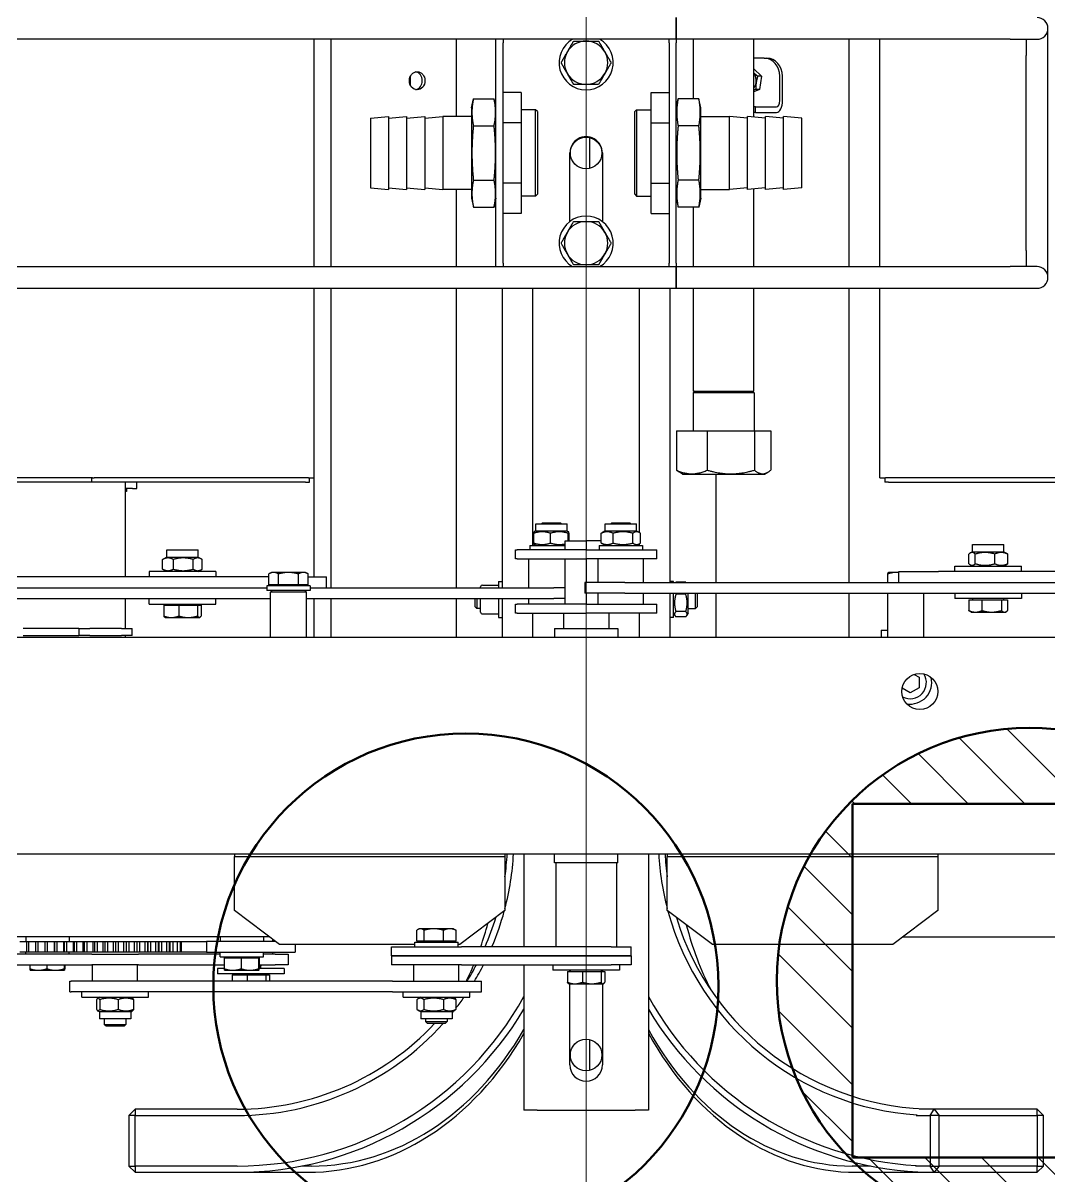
# Model space of a CAD drawing. Extents: x -3873 to 164127, y 7129 to 96529.
# Drawn here: x 54041 to 54610, y 46593 to 47232 of the extents above; entities that cross this region are included whole.
import ezdxf

# ---------------------------------------------------------------- set-up
doc = ezdxf.new("R2010")
doc.units = 0
doc.layers.add('CONSUMPTION', color=1, linetype='CONTINUOUS')
doc.layers.add('KROMEKA', color=1, linetype='CONTINUOUS')
for name, color, linetype, lineweight in [('Hatch (ISO)', 7, 'CONTINUOUS', 18), ('LAYOUT Kromeka', 1, 'CONTINUOUS', 5), ('Sketch Geometry (ISO)', 7, 'CONTINUOUS', 25)]:
    doc.layers.add(name, color=color, linetype=linetype, lineweight=lineweight)
doc.layers.get('CONSUMPTION').off()

# ---------------------------------------------------------------- blocks, each defined once
blk = doc.blocks.new('Sicak su')
at = {"layer": 'Hatch (ISO)', "lineweight": 35, "true_color": 0xff0000}
h = blk.add_hatch(dxfattribs=at)
h.set_pattern_fill('ANSI31', color=1, scale=2.54, style=0)
h.set_pattern_definition([(45, (0, 0), (-0.224506, 0.224506), [])])
h.paths.add_polyline_path([(1.4, 1.4), (1.4, -1.4), (-1.4, -1.4), (-1.4, 1.4)], flags=0)
edge = h.paths.add_edge_path()
edge.add_arc((0, 0), 2, 0, 360)
at = {"layer": 'Sketch Geometry (ISO)', "color": 1, "lineweight": 50, "true_color": 0xff0000}
for p, q in [((-1.4, 1.4), (1.4, 1.4)), ((-1.4, -1.4), (-1.4, 1.4)), ((1.4, 1.4), (1.4, -1.4)), ((1.4, -1.4), (-1.4, -1.4))]:
    blk.add_line(p, q, dxfattribs=at)
blk.add_circle((0, 0), 2, dxfattribs=at)
blk = doc.blocks.new('Soguk su')
at = {"layer": 'Sketch Geometry (ISO)', "color": 1, "lineweight": 50, "true_color": 0xff0000}
blk.add_circle((0, 0), 2, dxfattribs=at)
blk = doc.blocks.new('KD21-ara_yolma-64')
at = {"layer": 'KROMEKA', "color": 0}
for p, q in [((142, 1490), (142, -760)), ((262, -760), (262, 1490)), ((80.5, 539.89), (80.5, 285.42)), ((86.5, 285.42), (86.5, 539.89)), ((289.5, 535.8), (289.5, 177)), ((295.5, 175.97), (295.5, 535.8)), ((455.5, 535), (455.5, -50)), ((467.5, 535), (467.5, 50)), ((593.5, 50), (593.5, 535)), ((348, 274.13), (348, 467.84)), ((350.5, 273.64), (350.5, 463.84)), ((96, 310.65), (96, 328.78)), ((283.5, 332.24), (283.5, 175)), ((289.5, 332.24), (289.5, 177)), ((87.5, 310.27), (87.5, 313.99)), ((93.5, 313.99), (93.5, 310.27)), ((77.5, 308.15), (77.5, 308.16)), ((77.5, 308.15), (77.5, 303.62)), ((80.5, 308.29), (78.35, 308.29)), ((86.5, 310.65), (87.5, 310.65)), ((93.5, 310.27), (87.5, 310.27)), ((87.5, 309.02), (87.5, 310.27)), ((93.5, 309.02), (87.5, 309.02)), ((87.5, 305.21), (87.5, 309.02)), ((96, 310.65), (93.5, 310.65)), ((93.5, 310.27), (93.5, 309.02)), ((93.5, 309.02), (93.5, 305.21)), ((96, 302.5), (96, 310.65)), ((263, 312.13), (263, 281.13)), ((267, 281.13), (267, 312.13)), ((77.5, 303.62), (77.5, 294.12)), ((93.5, 305.21), (87.5, 305.21)), ((87.5, 303.93), (87.5, 305.21)), ((93.5, 303.93), (87.5, 303.93)), ((87.5, 300.03), (87.5, 303.93)), ((93.5, 305.21), (93.5, 303.93)), ((93.5, 303.93), (93.5, 300.03)), ((96, 202.91), (96, 302.5)), ((77.5, 294.12), (77.5, 289.16)), ((80.5, 298.94), (78.35, 298.94)), ((93.5, 300.03), (87.5, 300.03)), ((87.5, 300.03), (87.5, 300.03)), ((93.5, 300.03), (87.5, 300.03)), ((87.5, 298.72), (87.5, 300.03)), ((93.5, 298.72), (87.5, 298.72)), ((87.5, 294.92), (87.5, 298.72)), ((93.5, 294.92), (87.5, 294.92)), ((87.5, 294.74), (87.5, 294.92)), ((93.5, 294.74), (87.5, 294.74)), ((87.5, 293.4), (87.5, 294.74)), ((93.5, 300.03), (93.5, 300.03)), ((93.5, 300.03), (93.5, 298.72)), ((93.5, 298.72), (93.5, 294.92)), ((93.5, 294.92), (93.5, 294.74)), ((93.5, 294.74), (93.5, 293.4)), ((77.5, 289.16), (77.5, 289.15)), ((77.5, 289.15), (77.5, 289.15)), ((80.5, 289.3), (78.35, 289.3)), ((80.5, 289.01), (78.35, 289.01)), ((93.5, 293.4), (87.5, 293.4)), ((87.5, 289.69), (87.5, 293.4)), ((93.5, 289.69), (87.5, 289.69)), ((87.5, 289.35), (87.5, 289.69)), ((93.5, 289.35), (87.5, 289.35)), ((87.5, 287.98), (87.5, 289.35)), ((93.5, 287.98), (87.5, 287.98)), ((87.5, 284.36), (87.5, 287.98)), ((93.5, 293.4), (93.5, 289.69)), ((93.5, 289.69), (93.5, 289.35)), ((93.5, 289.35), (93.5, 287.98)), ((93.5, 287.98), (93.5, 284.36)), ((65.5, 286.13), (65.5, 285.52)), ((65.5, 286.13), (71.5, 286.13)), ((65.5, 107.36), (65.5, 285.52)), ((71.5, 286.13), (71.5, 285.52)), ((71.5, 107.36), (71.5, 285.52)), ((80.5, 285.42), (80.5, 273.94)), ((86.5, 286.65), (87.5, 286.65)), ((86.5, 273.94), (86.5, 285.42)), ((93.5, 284.36), (87.5, 284.36)), ((87.5, 283.85), (87.5, 284.36)), ((93.5, 283.85), (87.5, 283.85)), ((87.5, 282.46), (87.5, 283.85)), ((93.5, 282.46), (87.5, 282.46)), ((87.5, 278.94), (87.5, 282.46)), ((96, 286.65), (93.5, 286.65)), ((93.5, 284.36), (93.5, 283.85)), ((93.5, 283.85), (93.5, 282.46)), ((93.5, 282.46), (93.5, 278.94)), ((62.5, 279.63), (62.5, 242.63)), ((62.5, 279.63), (65.5, 279.63)), ((93.5, 278.94), (87.5, 278.94)), ((87.5, 278.25), (87.5, 278.94)), ((93.5, 278.25), (87.5, 278.25)), ((87.5, 276.84), (87.5, 278.25)), ((93.5, 276.84), (87.5, 276.84)), ((87.5, 273.42), (87.5, 276.84)), ((93.5, 278.94), (93.5, 278.25)), ((93.5, 278.25), (93.5, 276.84)), ((93.5, 276.84), (93.5, 273.42)), ((263, 275.13), (263, 281.13)), ((267, 281.13), (263, 281.13)), ((263, 275.13), (263, 257.63)), ((267, 281.13), (267, 275.13)), ((267, 257.63), (267, 275.13)), ((50.5, 252.43), (50.5, 269.83)), ((54.5, 269.83), (50.5, 269.83)), ((54.5, 269.83), (55.03, 270.75)), ((54.5, 252.43), (54.5, 269.83)), ((61.19, 271.37), (55.81, 271.37)), ((61.19, 269.65), (55.81, 269.65)), ((62.5, 269.83), (61.97, 270.75)), ((71.5, 273.63), (80.5, 273.63)), ((80.5, 248.11), (80.5, 273.94)), ((86.5, 273.94), (86.5, 248.11)), ((93.5, 273.42), (87.5, 273.42)), ((87.5, 272.56), (87.5, 273.42)), ((93.5, 272.56), (87.5, 272.56)), ((87.5, 271.13), (87.5, 272.56)), ((93.5, 271.13), (87.5, 271.13)), ((87.5, 267.82), (87.5, 271.13)), ((93.5, 273.42), (93.5, 272.56)), ((93.5, 272.56), (93.5, 271.13)), ((93.5, 271.13), (93.5, 267.82)), ((348, 155.52), (348, 274.13)), ((350.5, 274.13), (348, 274.13)), ((350.5, 273.64), (350.5, 272.69)), ((350.5, 153.9), (350.5, 272.69)), ((46.5, 266.13), (47.5, 267.13)), ((46.5, 256.13), (46.5, 266.13)), ((47.5, 267.13), (47.5, 255.13)), ((50.5, 267.13), (47.5, 267.13)), ((93.5, 267.82), (87.5, 267.82)), ((87.5, 266.79), (87.5, 267.82)), ((93.5, 266.79), (87.5, 266.79)), ((87.5, 265.33), (87.5, 266.79)), ((93.5, 265.33), (87.5, 265.33)), ((87.5, 262.13), (87.5, 265.33)), ((93.5, 262.13), (87.5, 262.13)), ((87.5, 260.95), (87.5, 262.13)), ((93.5, 267.82), (93.5, 266.79)), ((93.5, 266.79), (93.5, 265.33)), ((93.5, 265.33), (93.5, 262.13)), ((93.5, 262.13), (93.5, 260.95)), ((46.5, 256.13), (47.5, 255.13)), ((61.19, 259.41), (55.81, 259.41)), ((87.5, 260.94), (87.5, 260.95)), ((93.5, 260.95), (87.5, 260.95)), ((93.5, 260.94), (87.5, 260.94)), ((87.5, 259.46), (87.5, 260.94)), ((93.5, 259.46), (87.5, 259.46)), ((87.5, 256.37), (87.5, 259.46)), ((93.5, 256.37), (87.5, 256.37)), ((87.5, 255.06), (87.5, 256.37)), ((93.5, 260.95), (93.5, 260.94)), ((93.5, 260.94), (93.5, 259.46)), ((93.5, 259.46), (93.5, 256.37)), ((93.5, 256.37), (93.5, 255.06)), ((263, 251.63), (263, 257.63)), ((267, 257.63), (267, 251.63)), ((-34.5, 250), (-31, 253.5)), ((-31, 250), (-34.5, 250)), ((-34.5, 250), (-34.5, 193.5)), ((-31, 253.5), (-31, 250)), ((-3, 253.5), (-31, 253.5)), ((-31, 193.5), (-31, 250)), ((-31, 250), (-3, 250)), ((-3, 253.5), (0.5, 250)), ((-3, 250), (-3, 253.5)), ((0.5, 250), (-3, 250)), ((-3, 250), (-3, 193.5)), ((0.5, 193.5), (0.5, 250)), ((50.5, 255.13), (47.5, 255.13)), ((54.5, 252.43), (50.5, 252.43)), ((54.5, 252.43), (55.03, 251.51)), ((61.19, 250.89), (55.81, 250.89)), ((62.5, 252.43), (61.97, 251.51)), ((87.5, 255.01), (87.5, 255.06)), ((93.5, 255.06), (87.5, 255.06)), ((93.5, 255.01), (87.5, 255.01)), ((87.5, 253.52), (87.5, 255.01)), ((93.5, 253.52), (87.5, 253.52)), ((87.5, 250.54), (87.5, 253.52)), ((93.5, 250.54), (87.5, 250.54)), ((87.5, 249.14), (87.5, 250.54)), ((93.5, 255.06), (93.5, 255.01)), ((93.5, 255.01), (93.5, 253.52)), ((93.5, 253.52), (93.5, 250.54)), ((93.5, 250.54), (93.5, 249.14)), ((262, 255.34), (263, 255.34)), ((263, 251.63), (267, 251.63)), ((267, 255.34), (283.5, 255.34)), ((295.5, 255.34), (348, 255.34)), ((342.9, 254.84), (342.9, 255.34)), ((344.5, 254.84), (342.9, 254.84)), ((344.5, 251.51), (344.5, 255.34)), ((344.5, 251.51), (344.5, 249.01)), ((71.5, 248.63), (80.5, 248.63)), ((80.5, 248.11), (80.5, 200.56)), ((86.5, 202.91), (86.5, 248.11)), ((87.5, 249.01), (87.5, 249.14)), ((93.5, 249.14), (87.5, 249.14)), ((93.5, 249.01), (87.5, 249.01)), ((87.5, 247.5), (87.5, 249.01)), ((93.5, 247.5), (87.5, 247.5)), ((87.5, 244.65), (87.5, 247.5)), ((93.5, 244.65), (87.5, 244.65)), ((87.5, 243.19), (87.5, 244.65)), ((87.5, 242.96), (87.5, 243.19)), ((93.5, 243.19), (87.5, 243.19)), ((93.5, 242.96), (87.5, 242.96)), ((87.5, 241.43), (87.5, 242.96)), ((93.5, 249.14), (93.5, 249.01)), ((93.5, 249.01), (93.5, 247.5)), ((93.5, 247.5), (93.5, 244.65)), ((93.5, 244.65), (93.5, 243.19)), ((93.5, 243.19), (93.5, 242.96)), ((93.5, 242.96), (93.5, 241.43)), ((344.5, 249.01), (348, 249.01)), ((62.5, 242.63), (65.5, 242.63)), ((93.5, 241.43), (87.5, 241.43)), ((87.5, 238.7), (87.5, 241.43)), ((93.5, 238.7), (87.5, 238.7)), ((87.5, 237.2), (87.5, 238.7)), ((87.5, 236.84), (87.5, 237.2)), ((93.5, 237.2), (87.5, 237.2)), ((93.5, 236.84), (87.5, 236.84)), ((87.5, 235.3), (87.5, 236.84)), ((93.5, 241.43), (93.5, 238.7)), ((93.5, 238.7), (93.5, 237.2)), ((93.5, 237.2), (93.5, 236.84)), ((93.5, 236.84), (93.5, 235.3)), ((280.5, 242.29), (280.5, 205.29)), ((280.5, 242.29), (283.5, 242.29)), ((298.5, 242.29), (295.5, 242.29)), ((298.5, 205.29), (298.5, 242.29)), ((93.5, 235.3), (87.5, 235.3)), ((87.5, 232.7), (87.5, 235.3)), ((93.5, 232.7), (87.5, 232.7)), ((87.5, 231.19), (87.5, 232.7)), ((93.5, 231.19), (87.5, 231.19)), ((87.5, 230.68), (87.5, 231.19)), ((93.5, 230.68), (87.5, 230.68)), ((87.5, 229.13), (87.5, 230.68)), ((93.5, 235.3), (93.5, 232.7)), ((93.5, 232.7), (93.5, 231.19)), ((93.5, 231.19), (93.5, 230.68)), ((93.5, 230.68), (93.5, 229.13)), ((273, 233.29), (273.09, 233.45)), ((273, 233.29), (273, 229.92)), ((279.9, 234.11), (273.85, 234.11)), ((279.9, 234.11), (279.9, 225.73)), ((279.9, 232.39), (280.5, 232.39)), ((298.5, 232.49), (299.65, 234.48)), ((299.81, 234.75), (305.19, 234.75)), ((306.5, 232.49), (305.35, 234.48)), ((306.5, 232.49), (306.5, 215.09)), ((306.5, 232.49), (310.5, 232.49)), ((310.5, 232.49), (310.5, 215.09)), ((93.5, 229.13), (87.5, 229.13)), ((87.5, 226.65), (87.5, 229.13)), ((93.5, 226.65), (87.5, 226.65)), ((87.5, 225.13), (87.5, 226.65)), ((93.5, 225.13), (87.5, 225.13)), ((87.5, 224.47), (87.5, 225.13)), ((93.5, 224.47), (87.5, 224.47)), ((87.5, 222.91), (87.5, 224.47)), ((93.5, 229.13), (93.5, 226.65)), ((93.5, 226.65), (93.5, 225.13)), ((93.5, 225.13), (93.5, 224.47)), ((93.5, 224.47), (93.5, 222.91)), ((273, 229.92), (273, 220.57)), ((279.9, 225.73), (273.85, 225.73)), ((279.9, 225.73), (279.9, 215.41)), ((299.81, 228.81), (305.19, 228.81)), ((87.5, 210.39), (87.5, 222.91)), ((93.5, 222.91), (93.5, 210.39)), ((273, 220.57), (273, 214.44)), ((299.81, 217.86), (305.19, 217.86)), ((273, 214.44), (273, 214.29)), ((273, 214.29), (273.09, 214.14)), ((279.9, 215.41), (273.85, 215.41)), ((279.9, 213.47), (273.85, 213.47)), ((279.9, 215.41), (279.9, 213.47)), ((279.9, 215.19), (280.5, 215.19)), ((298.5, 215.09), (299.65, 213.11)), ((299.81, 212.84), (305.19, 212.84)), ((306.5, 215.09), (305.35, 213.11)), ((306.5, 215.09), (310.5, 215.09)), ((93.5, 210.39), (87.5, 210.39)), ((87.5, 210.39), (87.5, 161.29)), ((93.5, 172.28), (93.5, 210.39)), ((280.5, 205.29), (283.5, 205.29)), ((298.5, 205.29), (295.5, 205.29)), ((75.5, 167.34), (75.5, 204.34)), ((78.5, 204.34), (75.5, 204.34)), ((77.5, 200.41), (77.5, 200.42)), ((77.5, 200.41), (77.5, 195.88)), ((84.4, 200.56), (78.35, 200.56)), ((78.5, 200.56), (78.5, 204.34)), ((84.4, 200.56), (84.4, 191.2)), ((84.4, 199.51), (85, 199.51)), ((85, 202.91), (85, 178.91)), ((85, 202.91), (87.5, 202.91)), ((96, 202.91), (93.5, 202.91)), ((96, 194.76), (96, 202.91)), ((-34.5, 193.5), (-34.5, 154.39)), ((74.9, 196.22), (71.5, 196.22)), ((74.9, 196.22), (74.9, 187.95)), ((74.9, 194.44), (75.5, 194.44)), ((77.5, 195.88), (77.5, 186.38)), ((91.79, 170), (110.54, 195)), ((96, 175.61), (96, 194.76)), ((110.54, 195), (140.54, 195)), ((142, 195), (140.54, 195)), ((140.54, 195), (140.54, 45)), ((74.9, 187.95), (71.5, 187.95)), ((74.9, 187.95), (74.9, 177.57)), ((77.5, 186.38), (77.5, 181.42)), ((84.4, 191.2), (78.35, 191.2)), ((84.4, 191.2), (84.4, 181.56)), ((77.5, 181.42), (77.5, 181.41)), ((77.5, 181.41), (77.5, 181.41)), ((84.4, 181.56), (78.35, 181.56)), ((84.4, 181.27), (78.35, 181.27)), ((78.5, 167.34), (78.5, 181.27)), ((78.5, 180.31), (79.68, 180.31)), ((79.68, 180.31), (79.68, 181.27)), ((79.68, 180.31), (80.5, 179.95)), ((80.5, 181.27), (80.5, 172.38)), ((84.4, 182.31), (85, 182.31)), ((84.4, 181.56), (84.4, 181.27)), ((74.9, 177.57), (71.5, 177.57)), ((74.9, 175.46), (71.5, 175.46)), ((74.9, 177.57), (74.9, 175.46)), ((74.9, 177.24), (75.5, 177.24)), ((85, 178.91), (87.5, 178.91)), ((86.5, 172.38), (86.5, 178.91)), ((87.5, 173.84), (86.5, 173.84)), ((96, 178.91), (93.5, 178.91)), ((94.67, 173.84), (93.5, 173.84)), ((262, 175), (287, 175)), ((287, 155), (287, 175)), ((288, 174), (287, 175)), ((288, 153), (288, 177)), ((290.5, 177), (288, 177)), ((290.5, 153), (290.5, 177)), ((291.1, 173.6), (290.5, 173.6)), ((291.1, 170.49), (291.1, 175.97)), ((291.1, 175.97), (297.15, 175.97)), ((298, 174.5), (297.15, 175.97)), ((298, 173.23), (298, 174.5)), ((298, 165), (298, 173.23)), ((78.5, 167.34), (75.5, 167.34)), ((80.5, 165.19), (80.5, 172.38)), ((86.5, 172.38), (86.5, 165.19)), ((91.79, 94.98), (91.79, 170)), ((291.1, 159.52), (291.1, 170.49)), ((291.1, 170.49), (297.15, 170.49)), ((86.5, 165.19), (80.5, 165.19)), ((91.79, 161.29), (87.5, 161.29)), ((298, 156.77), (298, 165)), ((-31, 152.28), (-31, 157.68)), ((262, 155), (287, 155)), ((283.5, 155), (283.5, 17.92)), ((288, 156), (287, 155)), ((291.1, 156.4), (290.5, 156.4)), ((291.1, 159.52), (297.15, 159.52)), ((291.1, 154.03), (291.1, 159.52)), ((291.1, 154.03), (297.15, 154.03)), ((295.5, 154.03), (295.5, 143.92)), ((298, 155.5), (297.15, 154.03)), ((297.15, 154.03), (297.15, 154.03)), ((298, 155.5), (298, 156.77)), ((348, 155.52), (348, 153.4)), ((348, 153.4), (350.5, 153.4)), ((350.5, 153.9), (350.5, 151)), ((283.5, 151), (262, 151)), ((290.5, 153), (288, 153)), ((289.5, 153), (289.5, 17.92)), ((455.5, 151), (295.5, 151)), ((593.5, 151), (467.5, 151)), ((262, 141.28), (283.5, 141.28)), ((289.5, 143.92), (295.5, 143.92)), ((289.5, 141.28), (455.5, 141.28)), ((467.5, 141.28), (593.5, 141.28)), ((511.25, 119.5), (510.25, 109.5)), ((549.75, 119.5), (511.25, 119.5)), ((549.75, 119.5), (550.75, 109.5)), ((550.75, 109.5), (510.25, 109.5)), ((511.25, 109.5), (510.25, 99.5)), ((549.75, 109.5), (550.75, 99.5)), ((65.5, 107.36), (65.5, 57.98)), ((71.5, 107.36), (71.5, 57.98)), ((80.5, 69.02), (80.5, 107.98)), ((85.5, 107.98), (80.5, 107.98)), ((85.5, 69.02), (85.5, 107.98)), ((85.5, 107.98), (85.5, 69.02)), ((85.5, 107.98), (90.5, 107.98)), ((90.5, 107.98), (90.5, 69.02)), ((62.5, 101.48), (62.5, 64.48)), ((62.5, 101.48), (65.5, 101.48)), ((550.75, 99.5), (510.25, 99.5)), ((511.25, 99.5), (510.25, 89.5)), ((549.75, 99.5), (550.75, 89.5)), ((572.91, 97.45), (568.09, 97.45)), ((50.5, 74.28), (50.5, 91.68)), ((54.5, 91.68), (50.5, 91.68)), ((54.5, 91.68), (55.34, 93.14)), ((54.5, 74.28), (54.5, 91.68)), ((61.19, 93.8), (55.81, 93.8)), ((61.19, 89.91), (55.81, 89.91)), ((62.5, 91.68), (61.66, 93.14)), ((71.5, 95.48), (80.5, 95.48)), ((90.5, 94.98), (93, 94.98)), ((93, 94.98), (93, 70.98)), ((93.6, 91.58), (93, 91.58)), ((93.6, 89.82), (93.6, 93.82)), ((93.6, 93.82), (99.65, 93.82)), ((93.6, 78.98), (93.6, 89.82)), ((93.6, 89.82), (99.65, 89.82)), ((100.5, 92.48), (100.09, 93.18)), ((100.5, 91.82), (100.5, 92.48)), ((100.5, 84.4), (100.5, 91.82)), ((550.75, 89.5), (510.25, 89.5)), ((511.25, 89.5), (510.25, 79.5)), ((549.75, 89.5), (550.75, 79.5)), ((48, 87.9), (49.07, 88.98)), ((48, 78.05), (48, 87.9)), ((49.07, 88.98), (49.07, 76.98)), ((50.5, 88.98), (49.07, 88.98)), ((100.5, 75.55), (100.5, 84.4)), ((48, 78.05), (49.07, 76.98)), ((50.5, 76.98), (49.07, 76.98)), ((61.19, 79.09), (55.81, 79.09)), ((93.6, 78.98), (99.65, 78.98)), ((93.6, 72.13), (93.6, 78.98)), ((550.75, 79.5), (510.25, 79.5)), ((510.25, 63.5), (510.25, 79.5)), ((550.75, 63.5), (550.75, 79.5)), ((54.5, 74.28), (50.5, 74.28)), ((54.5, 74.28), (55.34, 72.82)), ((61.19, 72.15), (55.81, 72.15)), ((62.5, 74.28), (61.66, 72.82)), ((71.5, 70.48), (80.5, 70.48)), ((90.5, 70.98), (93, 70.98)), ((91.79, 70), (91.79, 70.98)), ((93.6, 74.38), (93, 74.38)), ((93.6, 72.13), (99.65, 72.13)), ((100.5, 73.48), (100.09, 72.77)), ((100.5, 73.48), (100.5, 75.55)), ((283.5, 72), (262, 72)), ((455.5, 72), (289.5, 72)), ((510.25, 72), (467.5, 72)), ((593.5, 72), (550.75, 72)), ((62.5, 64.48), (65.5, 64.48)), ((80.5, 69.02), (80.5, -13.95)), ((85.5, 69.02), (85.5, -13.95)), ((85.5, -13.95), (85.5, 69.02)), ((90.5, -13.95), (90.5, 69.02)), ((110.54, 45), (91.79, 70)), ((65.5, 57.98), (71.5, 57.98)), ((276, 58.5), (283.5, 58.5)), ((278.92, 61.5), (278, 60.58)), ((283.5, 60.58), (278, 60.58)), ((278, 58.5), (278, 60.58)), ((278.92, 61.5), (283.5, 61.5)), ((289.5, 58.5), (290, 58.5)), ((505.48, 63.5), (500.48, 62.5)), ((500.48, 62.5), (500.48, 51)), ((555.52, 63.5), (505.48, 63.5)), ((515.49, 62.5), (515.49, 51)), ((545.51, 62.5), (545.51, 51)), ((555.52, 63.5), (560.52, 62.5)), ((560.52, 62.5), (560.52, 51)), ((275, 57.5), (275, 48.5)), ((291, 57.5), (291, 48.5)), ((140.54, 45), (110.54, 45)), ((142, 45), (140.54, 45)), ((283.5, 46.5), (262, 46.5)), ((283.5, 48.5), (273, 48.5)), ((273, 48.5), (273, 46.5)), ((293, 48.5), (289.5, 48.5)), ((455.5, 46.5), (289.5, 46.5)), ((293, 48.5), (293, 46.5)), ((467.5, 50), (469.5, 50)), ((467.5, 50), (467.5, 46)), ((469.5, 46), (467.5, 46)), ((467.5, 46), (467.5, -46)), ((469.5, 50), (591.5, 50)), ((469.5, 46), (591.5, 46)), ((497.01, 36), (497.01, 46)), ((505.48, 50), (500.48, 51)), ((513.76, 36), (513.76, 46)), ((547.24, 36), (547.24, 46)), ((555.52, 50), (560.52, 51)), ((563.99, 36), (563.99, 46)), ((591.5, 50), (593.5, 50)), ((593.5, 46), (591.5, 46)), ((593.5, 46), (593.5, 50)), ((593.5, -46), (593.5, 46)), ((275.5, 38.27), (275.5, 39.24)), ((275.5, 39.24), (280.5, 39.24)), ((280.5, 39.24), (280.5, 38.27)), ((305.5, 38.27), (305.5, 39.24)), ((305.5, 39.24), (310.5, 39.24)), ((310.5, 39.24), (310.5, 38.27)), ((0, 27.1), (0, 34.5)), ((80.5, 34.5), (0, 34.5)), ((142, 34.5), (90.5, 34.5)), ((275.5, 38.27), (275.5, -0.21)), ((280.5, -0.21), (280.5, 38.27)), ((305.5, 38.27), (305.5, -0.21)), ((310.5, -0.21), (310.5, 38.27)), ((513.76, 36), (497.01, 36)), ((506.6, 28), (506.6, 36)), ((547.24, 36), (513.76, 36)), ((563.99, 36), (547.24, 36)), ((554.4, 28), (554.4, 36)), ((0, 27.1), (0, -27.1)), ((262, 29.5), (275.5, 29.5)), ((280.5, 31.74), (283.5, 31.74)), ((289.5, 31.74), (305.5, 31.74)), ((313, 31.24), (310.5, 31.24)), ((313, 31.24), (313, 11.59)), ((313, 29.5), (455.5, 29.5)), ((313, 27.94), (313.47, 28.75)), ((314.31, 28.99), (319.69, 28.99)), ((321, 27.94), (320.53, 28.75)), ((321, 27.94), (321, 10.54)), ((321, 27.94), (325, 27.94)), ((325, 27.94), (325, 10.54)), ((506.6, 28), (554.4, 28)), ((507.6, 27), (506.6, 28)), ((553.4, 27), (507.6, 27)), ((553.4, 27), (554.4, 28)), ((314.31, 19.76), (319.69, 19.76)), ((325.5, 24.24), (325, 24.74)), ((325.5, 24.24), (325.5, 14.24)), ((77.5, -18.5), (77.5, 18.5)), ((80.5, 18.5), (77.5, 18.5)), ((137, 16.85), (90.5, 16.85)), ((137, -17.5), (137, 17.5)), ((137, 17.5), (142, 17.5)), ((267, 17.5), (262, 17.5)), ((267, 17.5), (267, -17.5)), ((283.5, 11.59), (283.5, 17.92)), ((289.5, 11.59), (289.5, 17.92)), ((325.5, 14.24), (325, 13.74)), ((25, 9), (70, 9)), ((70, 9.5), (70.1, 9.68)), ((70, 9.5), (70, 6.23)), ((76.9, 10.37), (70.85, 10.37)), ((76.9, 10.37), (76.9, 2.09)), ((76.9, 9), (77.5, 9)), ((76.9, 8.6), (77.5, 8.6)), ((275.5, 12.5), (267, 12.5)), ((280.5, 11.59), (305.5, 11.59)), ((310.5, 11.59), (315.5, 11.59)), ((315.5, 11.59), (315.5, 0.03)), ((315.5, 10.01), (319.69, 10.01)), ((315.5, 9.48), (319.69, 9.48)), ((321, 10.54), (320.53, 9.73)), ((321, 10.54), (325, 10.54)), ((492.5, 9), (530.5, 9)), ((70, 6.23), (70, -3.09)), ((76.9, 2.09), (70.85, 2.09)), ((76.9, 2.09), (76.9, -8.28)), ((286.5, 0.03), (280.5, 0.03)), ((286.5, -21.51), (286.5, 0.76)), ((292.5, 0.76), (286.5, 0.76)), ((292.5, -21.51), (292.5, 0.76)), ((305.5, 0.03), (292.5, 0.03)), ((315.5, 0.03), (310.5, 0.03)), ((315.5, -8.35), (315.5, 0.03)), ((21.98, -1.99), (39.02, -1.99)), ((70, -3.09), (70, -9.33)), ((275.5, -39.24), (275.5, -0.21)), ((280.5, -0.21), (280.5, -39.24)), ((305.5, -39.24), (305.5, -0.21)), ((310.5, -0.21), (310.5, -39.24)), ((521.98, -1.99), (539.02, -1.99)), ((70, -9), (25, -9)), ((70, -9.33), (70, -9.5)), ((70, -9.5), (70.1, -9.68)), ((76.9, -8.28), (70.85, -8.28)), ((76.9, -10.37), (70.85, -10.37)), ((76.9, -8.28), (76.9, -10.37)), ((76.9, -8.6), (77.5, -8.6)), ((77.5, -9), (76.9, -9)), ((275.5, -12.5), (267, -12.5)), ((280.5, -6.74), (286.5, -6.74)), ((292.5, -6.74), (305.5, -6.74)), ((313, -7.24), (310.5, -7.24)), ((313, -7.24), (313, -31.24)), ((313, -10.54), (313.93, -8.93)), ((314.31, -8.35), (319.69, -8.35)), ((321, -10.54), (320.07, -8.93)), ((321, -10.54), (321, -27.94)), ((321, -10.54), (325, -10.54)), ((325, -10.54), (325, -27.94)), ((530.5, -9), (492.5, -9)), ((80.5, -18.5), (77.5, -18.5)), ((80.5, -25), (80.5, -13.95)), ((85.5, -25), (85.5, -13.95)), ((85.5, -13.95), (85.5, -25)), ((90.5, -13.95), (90.5, -25)), ((137, -16.85), (90.5, -16.85)), ((137, -17.5), (142, -17.5)), ((267, -17.5), (262, -17.5)), ((314.31, -14.99), (319.69, -14.99)), ((325.5, -14.24), (325, -13.74)), ((325.5, -14.24), (325.5, -24.24)), ((85.5, -25), (80.5, -25)), ((85.5, -25), (90.5, -25)), ((286.5, -21.51), (286.5, -334.47)), ((292.5, -21.51), (292.5, -334.47)), ((325.5, -24.24), (325, -24.74)), ((0, -34.5), (0, -27.1)), ((262, -29.5), (275.5, -29.5)), ((280.5, -31.74), (286.5, -31.74)), ((292.5, -31.74), (305.5, -31.74)), ((313, -31.24), (310.5, -31.24)), ((313, -27.94), (313.93, -29.54)), ((313, -29.5), (313.9, -29.5)), ((314.31, -25.87), (319.69, -25.87)), ((314.31, -30.12), (319.69, -30.12)), ((321, -27.94), (320.07, -29.54)), ((320.1, -29.5), (455.5, -29.5)), ((321, -27.94), (325, -27.94)), ((507.6, -27), (506.6, -28)), ((554.4, -28), (506.6, -28)), ((506.6, -28), (506.6, -36)), ((507.6, -27), (553.4, -27)), ((553.4, -27), (554.4, -28)), ((554.4, -28), (554.4, -36)), ((142, -34.5), (0, -34.5)), ((497.01, -36), (497.01, -46)), ((497.01, -36), (513.76, -36)), ((513.76, -36), (547.24, -36)), ((513.76, -36), (513.76, -46)), ((547.24, -36), (547.24, -46)), ((547.24, -36), (563.99, -36)), ((563.99, -36), (563.99, -46)), ((275.5, -39.24), (280.5, -39.24)), ((305.5, -39.24), (310.5, -39.24)), ((91.79, -70), (110.54, -45)), ((110.54, -45), (140.54, -45)), ((142, -45), (140.54, -45)), ((140.54, -45), (140.54, -195)), ((262, -46.5), (286.5, -46.5)), ((273, -48.5), (273, -46.5)), ((273, -48.5), (286.5, -48.5)), ((273.43, -55.25), (273.43, -49.75)), ((275.35, -48.5), (274.11, -49.22)), ((276.31, -55.25), (276.31, -49.75)), ((285.88, -55.25), (285.88, -49.75)), ((292.5, -46.5), (455.5, -46.5)), ((292.5, -48.5), (293, -48.5)), ((292.57, -55.25), (292.57, -49.75)), ((293, -48.5), (293, -46.5)), ((376.5, -50.06), (354.71, -50.06)), ((376.5, -50.06), (376.5, -67.13)), ((467.5, -50), (455.5, -50)), ((455.5, -50), (467.5, -50)), ((455.5, -50), (455.5, -235)), ((467.5, -46), (469.5, -46)), ((467.5, -46), (467.5, -50)), ((469.5, -50), (467.5, -50)), ((467.5, -50), (467.5, -235)), ((591.5, -46), (469.5, -46)), ((469.5, -50), (591.5, -50)), ((505.48, -50), (500.48, -51)), ((500.48, -62.5), (500.48, -51)), ((515.49, -62.5), (515.49, -51)), ((545.51, -62.5), (545.51, -51)), ((555.52, -50), (560.52, -51)), ((560.52, -62.5), (560.52, -51)), ((591.5, -46), (593.5, -46)), ((593.5, -50), (591.5, -50)), ((593.5, -50), (593.5, -46)), ((605.5, -50), (593.5, -50)), ((593.5, -50), (605.5, -50)), ((593.5, -235), (593.5, -50)), ((275.35, -56.5), (274.11, -55.78)), ((275.35, -56.5), (286.5, -56.5)), ((278, -56.5), (278, -60.58)), ((352.5, -53.48), (353.51, -51.74)), ((352.5, -53.48), (352.5, -98.95)), ((278, -60.58), (286.5, -60.58)), ((278.92, -61.5), (278, -60.58)), ((286.5, -61.5), (278.92, -61.5)), ((397.5, -59.36), (376.5, -59.36)), ((397.5, -93.06), (397.5, -59.36)), ((398.5, -60.36), (397.5, -59.36)), ((398.5, -59.51), (398.5, -92.91)), ((398.5, -59.51), (455.5, -59.51)), ((467.5, -59.51), (500.48, -59.51)), ((505.48, -63.5), (500.48, -62.5)), ((505.48, -63.5), (555.52, -63.5)), ((510.25, -63.5), (510.25, -79.5)), ((550.75, -63.5), (550.75, -79.5)), ((555.52, -63.5), (560.52, -62.5)), ((560.52, -59.51), (593.5, -59.51)), ((91.79, -170), (91.79, -70)), ((376.5, -67.13), (354.71, -67.13)), ((376.5, -67.13), (376.5, -93.29)), ((262, -72), (286.5, -72)), ((292.5, -72), (352.5, -72)), ((510.25, -79.5), (550.75, -79.5)), ((511.25, -89.5), (510.25, -79.5)), ((549.75, -89.5), (550.75, -79.5)), ((376.5, -93.29), (354.71, -93.29)), ((397.5, -93.06), (376.5, -93.06)), ((376.5, -93.29), (376.5, -102.37)), ((398.5, -92.06), (397.5, -93.06)), ((398.5, -92.91), (455.5, -92.91)), ((467.5, -92.91), (510.59, -92.91)), ((510.25, -89.5), (550.75, -89.5)), ((511.25, -99.5), (510.25, -89.5)), ((549.75, -99.5), (550.75, -89.5)), ((550.41, -92.91), (553, -92.91)), ((556, -92.79), (553, -92.79)), ((553, -93.87), (553, -92.79)), ((553, -93.87), (556, -93.87)), ((553, -93.87), (553, -105.62)), ((556, -93.87), (556, -92.79)), ((556, -92.91), (593.5, -92.91)), ((556, -93.87), (556, -105.62)), ((565.69, -96.04), (564.37, -92.91)), ((565.69, -96.04), (565.69, -93.98)), ((577.17, -92.91), (573.08, -97.15)), ((573.08, -97.15), (573.08, -95.1)), ((583, -98.71), (583, -92.91)), ((352.5, -98.95), (353.51, -100.69)), ((510.25, -99.5), (550.75, -99.5)), ((511.25, -109.5), (510.25, -99.5)), ((549.75, -109.5), (550.75, -99.5)), ((573.08, -97.15), (565.69, -96.04)), ((583, -98.71), (583, -100.21)), ((376.5, -102.37), (354.71, -102.37)), ((559.5, -107.37), (573, -107.37)), ((510.25, -109.5), (550.75, -109.5)), ((511.25, -119.5), (510.25, -109.5)), ((549.75, -119.5), (550.75, -109.5)), ((559.5, -108.87), (573, -108.87)), ((511.25, -119.5), (549.75, -119.5)), ((286.5, -145.61), (262, -145.61)), ((455.5, -145.61), (292.5, -145.61)), ((593.5, -145.61), (467.5, -145.61)), ((-34.5, -149.66), (-34.5, -192.94)), ((-31, -157.68), (-31, -147.41)), ((266, -163.5), (262, -163.5)), ((266, -163.5), (266, -167.11)), ((348, -167.63), (348, -165.51)), ((350.5, -165.51), (348, -165.51)), ((350.5, -162.88), (350.5, -166.01)), ((350.5, -162.88), (455.5, -162.88)), ((350.5, -284.8), (350.5, -166.01)), ((467.5, -162.88), (593.5, -162.88)), ((110.54, -195), (91.79, -170)), ((286.5, -167.11), (262, -167.11)), ((292.5, -167.24), (297.15, -167.24)), ((298, -167.61), (297.99, -167.58)), ((298, -171.79), (298, -167.61)), ((298, -173.37), (298, -171.79)), ((348, -167.63), (348, -286.23)), ((96, -175.61), (96, -591.29)), ((231.23, -179.61), (233.79, -175.16)), ((292.5, -173.37), (298.5, -173.37)), ((298.5, -173.37), (298.5, -195.41)), ((-31, -190.69), (-31, -182.58)), ((-3, -182.97), (-3, -190.69)), ((0.5, -192.94), (0.5, -184.56)), ((234.11, -184.61), (231.23, -179.61)), ((239.89, -184.61), (234.11, -184.61)), ((241.49, -181.84), (239.89, -184.61)), ((-34.5, -192.94), (-31, -190.69)), ((-31, -190.69), (-31, -195.62)), ((-3, -190.69), (-31, -190.69)), ((-3, -195.62), (-3, -190.69)), ((-3, -190.69), (0.5, -192.94)), ((286.5, -187.11), (262, -187.11)), ((-31, -195.62), (-34.5, -192.94)), ((-34.5, -192.94), (-34.5, -199.06)), ((-31, -200.69), (-31, -195.62)), ((-31, -195.62), (-3, -195.62)), ((0.5, -192.94), (-3, -195.62)), ((-3, -195.62), (-3, -200.69)), ((0.5, -199.06), (0.5, -192.94)), ((140.54, -195), (110.54, -195)), ((142, -195), (140.54, -195)), ((298.5, -642.5), (298.5, -195.41)), ((-34.5, -199.06), (-34.5, -250)), ((-31, -250), (-31, -200.69)), ((-3, -200.69), (-3, -250)), ((0.5, -250), (0.5, -199.06)), ((283.5, -241.41), (283.5, -204.41)), ((286.5, -204.41), (283.5, -204.41)), ((298.5, -204.41), (301.5, -204.41)), ((301.5, -204.41), (301.5, -241.41)), ((276, -213.41), (276.3, -212.89)), ((276, -213.41), (276, -215.79)), ((276, -215.79), (276, -224.79)), ((282.9, -212.16), (276.85, -212.16)), ((282.9, -212.16), (282.9, -219.42)), ((282.9, -214.31), (283.5, -214.31)), ((301.5, -214.21), (302.29, -212.85)), ((302.81, -212.14), (308.19, -212.14)), ((302.81, -215.75), (308.19, -215.75)), ((309.5, -214.21), (308.71, -212.85)), ((309.5, -214.21), (309.5, -231.61)), ((309.5, -214.21), (313.5, -214.21)), ((313.5, -214.21), (313.5, -231.61)), ((282.9, -219.42), (276.85, -219.42)), ((282.9, -219.42), (282.9, -230.17)), ((276, -224.79), (276, -231.92)), ((302.81, -226.52), (308.19, -226.52)), ((276, -231.92), (276, -232.41)), ((276, -232.41), (276.3, -232.94)), ((282.9, -230.17), (276.85, -230.17)), ((282.9, -233.67), (276.85, -233.67)), ((282.9, -230.17), (282.9, -233.67)), ((282.9, -231.51), (283.5, -231.51)), ((301.5, -231.61), (302.29, -232.97)), ((302.81, -233.69), (308.19, -233.69)), ((309.5, -231.61), (308.71, -232.97)), ((309.5, -231.61), (313.5, -231.61)), ((455.5, -235), (455.5, -250)), ((467.5, -250), (467.5, -235)), ((593.5, -235), (593.5, -250)), ((286.5, -241.41), (283.5, -241.41)), ((298.5, -241.41), (301.5, -241.41)), ((476.5, -244), (467.5, -244)), ((476.5, -244), (584.5, -244)), ((593.5, -244), (584.5, -244)), ((-34.5, -250), (-31, -250)), ((-31, -253.5), (-34.5, -250)), ((-31, -250), (-31, -253.5)), ((-3, -250), (-31, -250)), ((-31, -253.5), (-3, -253.5)), ((-3, -253.5), (-3, -250)), ((0.5, -250), (-3, -253.5)), ((-3, -250), (0.5, -250)), ((461.5, -256), (476.5, -256)), ((476.5, -256), (584.5, -256)), ((584.5, -256), (599.5, -256))]:
    blk.add_line(p, q, dxfattribs=at)
for centre, radius in [((30.5, 0), 8.75), ((530.5, 0), 8.75), ((232, -185), 10)]:
    blk.add_circle(centre, radius, dxfattribs=at)
for centre, radius, start, end in [((150.5, 193.5), 185, 180, 239.25595), ((150.5, 193.5), 181.5, 180, 241.16747), ((150.5, 193.5), 153.5, 180, 228.10617), ((150.5, 193.5), 150, 180, 226.89533), ((150.5, 193.5), 153.5, 230.95994, 231.56965), ((150.5, 193.5), 153.5, 232.23846, 235.02004), ((150.5, 193.5), 150, 233.64604, 234.07918), ((150.5, 193.5), 150, 238.21949, 242.18186), ((150.5, 193.5), 153.5, 239.0254, 242.86903), ((276, 57.5), 1, 90, 180), ((290, 57.5), 1, 0, 90), ((150.5, 193.5), 150, 246.42182, 253.05378), ((150.5, 193.5), 153.5, 246.99077, 254.80357), ((150.5, 193.5), 153.5, 255.33593, 266.82565), ((150.5, 193.5), 150, 261.89039, 266.7515), ((480.5, 0), 15, 209.92643, 150.07357), ((580.5, 0), 15, 29.92643, 330.07357), ((25, 0), 9, 90, 270), ((480.5, 0), 12, 120, 180), ((480.5, 0), 12, 60, 120), ((480.5, 0), 12, 0, 60), ((530.5, 0), 9, 270, 90), ((580.5, 0), 12, 120, 180), ((580.5, 0), 12, 60, 120), ((580.5, 0), 12, 0, 60), ((480.5, 0), 12, 180, 240), ((480.5, 0), 12, 300, 0), ((580.5, 0), 12, 180, 240), ((580.5, 0), 12, 300, 0), ((480.5, 0), 12, 240, 300), ((580.5, 0), 12, 240, 300), ((150.5, -193.5), 185, 120.74405, 177.01125), ((150.5, -193.5), 181.5, 118.83253, 176.67457), ((150.5, -193.5), 153.5, 93.17435, 104.66407), ((150.5, -193.5), 150, 93.2485, 98.10961), ((150.5, -193.5), 153.5, 105.19643, 176.2576), ((150.5, -193.5), 150, 106.94622, 180), ((237, -179.61), 12, 170.93021, 283.40951), ((237, -179.61), 9, 152.54166, 301.79806), ((461.5, -250), 6, 180, 0), ((599.5, -250), 6, 180, 0)]:
    blk.add_arc(centre, radius, start, end, dxfattribs=at)
for centre, major_axis, ratio, start_param, end_param in [((150.5, 154.39), (-185, 0), 0.798636, 0, 0.946619), ((150.5, 152.28), (-181.5, 0), 0.798636, 0, 0.948532), ((570.5, 95.15), (-5, 0), 0.866025, 0.174083, 2.96751), ((150.5, 168.23), (150, 0), 0.798636, 4.157714, 4.226871), ((150.5, 168.23), (150, 0), 0.798636, 4.300872, 4.393144), ((150.5, -149.66), (-185, 0), 0.766044, 5.334618, 6.283185), ((150.5, -147.41), (-181.5, 0), 0.766044, 5.335495, 6.283185), ((150.5, -164.44), (-150, 0), 0.766044, 5.037194, 5.307602), ((570.5, -88.7), (6.5, 0), 0.866025, 3.987632, 4.53956), ((570.5, -88.7), (6.5, 0), 0.866025, 4.53956, 5.437146), ((573, -98.71), (10, 0), 0.866025, 4.712389, 6.283185), ((573, -100.21), (10, 0), 0.866025, 4.712389, 6.283185), ((559.5, -105.62), (-6.5, 0), 0.5, 0, 1.570796), ((559.5, -105.62), (-3.5, 0), 0.5, 0, 1.570796)]:
    blk.add_ellipse(centre, major_axis=major_axis, ratio=ratio, start_param=start_param, end_param=end_param, dxfattribs=at)
blk.add_ellipse((570.5, 93.65), major_axis=(-5, 0), ratio=0.866025, dxfattribs=at)
for points, weights in [([(77.5, 308.16), (77.54, 308.22), (78.35, 308.29)], [1.00342432054, 1.0361575836, 1]), ([(78.35, 308.29), (77.5, 305.79), (77.5, 303.62)], [1, 1.0379548493, 1]), ([(77.5, 303.62), (77.5, 301.45), (78.35, 298.94)], [1, 1.0379548493, 1]), ([(78.35, 298.94), (77.5, 296.36), (77.5, 294.12)], [1, 1.0379548493, 1]), ([(77.5, 294.12), (77.5, 291.88), (78.35, 289.3)], [1, 1.0379548493, 1]), ([(78.35, 289.3), (77.5, 289.22), (77.5, 289.16)], [1, 1.0379548493, 1]), ([(77.5, 289.16), (77.5, 289.09), (78.35, 289.01)], [1, 1.0379548493, 1]), ([(55.81, 271.37), (54.23, 270.51), (55.81, 269.65)], [1, 1.15470053838, 1]), ([(55.81, 269.65), (54.23, 264.53), (55.81, 259.41)], [1, 1.15470053838, 1]), ([(61.19, 269.65), (62.77, 270.51), (61.19, 271.37)], [1, 1.15470053838, 1]), ([(61.19, 259.41), (62.77, 264.53), (61.19, 269.65)], [1, 1.15470053838, 1]), ([(55.81, 259.41), (54.23, 255.15), (55.81, 250.89)], [1, 1.15470053838, 1]), ([(61.19, 250.89), (62.77, 255.15), (61.19, 259.41)], [1, 1.15470053838, 1]), ([(55.81, 250.89), (55.2, 251.22), (55.03, 251.51)], [1, 1.05463078794, 1.07067705611]), ([(61.97, 251.51), (61.8, 251.22), (61.19, 250.89)], [1.07067705611, 1.05463078794, 1]), ([(273.85, 234.11), (273, 231.87), (273, 229.92)], [1, 1.0379548493, 1]), ([(273.09, 233.45), (273.27, 233.76), (273.85, 234.11)], [1.01662756635, 1.02565531795, 1]), ([(299.81, 234.75), (298.23, 231.78), (299.81, 228.81)], [1, 1.15470053838, 1]), ([(299.65, 234.48), (299.72, 234.61), (299.81, 234.75)], [1.01414133613, 1.00742725447, 1]), ([(305.19, 234.75), (305.28, 234.61), (305.35, 234.48)], [1, 1.00742725447, 1.01414133613]), ([(305.19, 228.81), (306.77, 231.78), (305.19, 234.75)], [1, 1.15470053838, 1]), ([(273, 229.92), (273, 227.98), (273.85, 225.73)], [1, 1.0379548493, 1]), ([(273.85, 225.73), (273, 222.97), (273, 220.57)], [1, 1.0379548493, 1]), ([(299.81, 228.81), (298.23, 223.33), (299.81, 217.86)], [1, 1.15470053838, 1]), ([(305.19, 217.86), (306.77, 223.33), (305.19, 228.81)], [1, 1.15470053838, 1]), ([(273, 220.57), (273, 218.18), (273.85, 215.41)], [1, 1.0379548493, 1]), ([(299.81, 217.86), (298.23, 215.35), (299.81, 212.84)], [1, 1.15470053838, 1]), ([(305.19, 212.84), (306.77, 215.35), (305.19, 217.86)], [1, 1.15470053838, 1]), ([(273.85, 215.41), (273, 214.89), (273, 214.44)], [1, 1.0379548493, 1]), ([(273, 214.44), (273, 213.99), (273.85, 213.47)], [1, 1.0379548493, 1]), ([(77.5, 200.42), (77.54, 200.48), (78.35, 200.56)], [1.00342432054, 1.0361575836, 1]), ([(78.35, 200.56), (77.5, 198.05), (77.5, 195.88)], [1, 1.0379548493, 1]), ([(77.5, 195.88), (77.5, 193.71), (78.35, 191.2)], [1, 1.0379548493, 1]), ([(78.35, 191.2), (77.5, 188.62), (77.5, 186.38)], [1, 1.0379548493, 1]), ([(77.5, 186.38), (77.5, 184.15), (78.35, 181.56)], [1, 1.0379548493, 1]), ([(78.35, 181.56), (77.5, 181.49), (77.5, 181.42)], [1, 1.0379548493, 1]), ([(77.5, 181.42), (77.5, 181.35), (78.35, 181.27)], [1, 1.0379548493, 1]), ([(298, 173.23), (298, 174.5), (297.15, 175.97)], [1, 1.0379548493, 1]), ([(297.15, 170.49), (298, 171.95), (298, 173.23)], [1, 1.0379548493, 1]), ([(298, 165), (298, 167.55), (297.15, 170.49)], [1, 1.0379548493, 1]), ([(297.15, 159.52), (298, 162.45), (298, 165)], [1, 1.0379548493, 1]), ([(298, 156.77), (298, 158.05), (297.15, 159.52)], [1, 1.0379548493, 1]), ([(297.15, 154.03), (298, 155.5), (298, 156.77)], [1, 1.0379548493, 1]), ([(55.81, 93.8), (54.23, 91.86), (55.81, 89.91)], [1, 1.15470053838, 1]), ([(55.81, 89.91), (54.23, 84.5), (55.81, 79.09)], [1, 1.15470053838, 1]), ([(61.19, 89.91), (62.77, 91.86), (61.19, 93.8)], [1, 1.15470053838, 1]), ([(61.19, 79.09), (62.77, 84.5), (61.19, 89.91)], [1, 1.15470053838, 1]), ([(100.5, 91.82), (100.5, 92.75), (99.65, 93.82)], [1, 1.0379548493, 1]), ([(99.65, 89.82), (100.5, 90.89), (100.5, 91.82)], [1, 1.0379548493, 1]), ([(100.5, 84.4), (100.5, 86.92), (99.65, 89.82)], [1, 1.0379548493, 1]), ([(99.65, 78.98), (100.5, 81.88), (100.5, 84.4)], [1, 1.0379548493, 1]), ([(55.81, 79.09), (54.23, 75.62), (55.81, 72.15)], [1, 1.15470053838, 1]), ([(61.19, 72.15), (62.77, 75.62), (61.19, 79.09)], [1, 1.15470053838, 1]), ([(100.5, 75.55), (100.5, 77.14), (99.65, 78.98)], [1, 1.0379548493, 1]), ([(55.81, 72.15), (55.53, 72.49), (55.34, 72.82)], [1, 1.0244494168, 1.04117069008]), ([(61.66, 72.82), (61.47, 72.49), (61.19, 72.15)], [1.04117069008, 1.0244494168, 1]), ([(99.65, 72.13), (100.5, 73.96), (100.5, 75.55)], [1, 1.0379548493, 1]), ([(100.09, 72.77), (99.92, 72.46), (99.65, 72.13)], [1.01604672048, 1.01151972946, 1]), ([(515.49, 62.5), (507.98, 64), (500.48, 62.5)], [1, 1.15470053838, 1]), ([(545.51, 62.5), (530.5, 64), (515.49, 62.5)], [1, 1.15470053838, 1]), ([(560.52, 62.5), (553.02, 64), (545.51, 62.5)], [1, 1.15470053838, 1]), ([(500.48, 51), (507.98, 49.5), (515.49, 51)], [1, 1.15470053838, 1]), ([(515.49, 51), (530.5, 49.5), (545.51, 51)], [1, 1.15470053838, 1]), ([(545.51, 51), (553.02, 49.5), (560.52, 51)], [1, 1.15470053838, 1]), ([(314.31, 28.99), (312.73, 24.38), (314.31, 19.76)], [1, 1.15470053838, 1]), ([(313.47, 28.75), (313.53, 28.86), (314.31, 28.99)], [1.07672593661, 1.07040100352, 1]), ([(319.69, 28.99), (320.47, 28.86), (320.53, 28.75)], [1, 1.07040100352, 1.07672593661]), ([(319.69, 19.76), (321.27, 24.38), (319.69, 28.99)], [1, 1.15470053838, 1]), ([(314.31, 19.76), (312.93, 15.53), (313.87, 11.59)], [1, 1.13174295957, 1.03910134261]), ([(319.69, 10.01), (321.27, 14.89), (319.69, 19.76)], [1, 1.15470053838, 1]), ([(474.5, 10.39), (477.28, 12), (480.5, 13.86)], [1, 1.0379548493, 1]), ([(480.5, 13.86), (483.72, 12), (486.5, 10.39)], [1, 1.0379548493, 1]), ([(574.5, 10.39), (577.28, 12), (580.5, 13.86)], [1, 1.0379548493, 1]), ([(580.5, 13.86), (583.72, 12), (586.5, 10.39)], [1, 1.0379548493, 1]), ([(70.85, 10.37), (70, 8.15), (70, 6.23)], [1, 1.0379548493, 1]), ([(70.1, 9.68), (70.29, 10), (70.85, 10.37)], [1.01728466021, 1.02464525577, 1]), ([(319.69, 9.48), (321.27, 9.75), (319.69, 10.01)], [1, 1.15470053838, 1]), ([(468.5, 6.93), (471.72, 8.78), (474.5, 10.39)], [1, 1.0379548493, 1]), ([(468.5, 0), (468.5, 3.22), (468.5, 6.93)], [1, 1.0379548493, 1]), ([(486.5, 10.39), (489.28, 8.78), (492.5, 6.93)], [1, 1.0379548493, 1]), ([(492.5, 6.93), (492.5, 3.22), (492.5, 0)], [1, 1.0379548493, 1]), ([(568.5, 6.93), (571.72, 8.78), (574.5, 10.39)], [1, 1.0379548493, 1]), ([(568.5, 0), (568.5, 3.22), (568.5, 6.93)], [1, 1.0379548493, 1]), ([(586.5, 10.39), (589.28, 8.78), (592.5, 6.93)], [1, 1.0379548493, 1]), ([(592.5, 6.93), (592.5, 3.22), (592.5, 0)], [1, 1.0379548493, 1]), ([(70, 6.23), (70, 4.31), (70.85, 2.09)], [1, 1.0379548493, 1]), ([(70.85, 2.09), (70, -0.69), (70, -3.09)], [1, 1.0379548493, 1]), ([(70, -3.09), (70, -5.5), (70.85, -8.28)], [1, 1.0379548493, 1]), ([(468.5, -6.93), (468.5, -3.22), (468.5, 0)], [1, 1.0379548493, 1]), ([(492.5, 0), (492.5, -3.22), (492.5, -6.93)], [1, 1.0379548493, 1]), ([(568.5, -6.93), (568.5, -3.22), (568.5, 0)], [1, 1.0379548493, 1]), ([(592.5, 0), (592.5, -3.22), (592.5, -6.93)], [1, 1.0379548493, 1]), ([(70.85, -8.28), (70, -8.84), (70, -9.33)], [1, 1.0379548493, 1]), ([(70, -9.33), (70, -9.81), (70.85, -10.37)], [1, 1.0379548493, 1]), ([(314.31, -8.35), (312.73, -11.67), (314.31, -14.99)], [1, 1.15470053838, 1]), ([(313.93, -8.93), (314.09, -8.65), (314.31, -8.35)], [1.03360128154, 1.01917814553, 1]), ([(319.69, -8.35), (319.91, -8.65), (320.07, -8.93)], [1, 1.01917814553, 1.03360128154]), ([(319.69, -14.99), (321.27, -11.67), (319.69, -8.35)], [1, 1.15470053838, 1]), ([(474.5, -10.39), (471.72, -8.78), (468.5, -6.93)], [1, 1.0379548493, 1]), ([(480.5, -13.86), (477.28, -12), (474.5, -10.39)], [1, 1.0379548493, 1]), ([(486.5, -10.39), (483.72, -12), (480.5, -13.86)], [1, 1.0379548493, 1]), ([(492.5, -6.93), (489.28, -8.78), (486.5, -10.39)], [1, 1.0379548493, 1]), ([(574.5, -10.39), (571.72, -8.78), (568.5, -6.93)], [1, 1.0379548493, 1]), ([(580.5, -13.86), (577.28, -12), (574.5, -10.39)], [1, 1.0379548493, 1]), ([(586.5, -10.39), (583.72, -12), (580.5, -13.86)], [1, 1.0379548493, 1]), ([(592.5, -6.93), (589.28, -8.78), (586.5, -10.39)], [1, 1.0379548493, 1]), ([(314.31, -14.99), (312.73, -20.43), (314.31, -25.87)], [1, 1.15470053838, 1]), ([(319.69, -25.87), (321.27, -20.43), (319.69, -14.99)], [1, 1.15470053838, 1]), ([(314.31, -25.87), (312.73, -28), (314.31, -30.12)], [1, 1.15470053838, 1]), ([(319.69, -30.12), (321.27, -28), (319.69, -25.87)], [1, 1.15470053838, 1]), ([(276.31, -49.75), (274.87, -48.33), (273.43, -49.75)], [1, 1.15470053838, 1]), ([(285.88, -49.75), (281.1, -48.33), (276.31, -49.75)], [1, 1.15470053838, 1]), ([(286.5, -49.51), (286.2, -49.62), (285.88, -49.75)], [1.02363889535, 1.0128941661, 1]), ([(292.5, -49.69), (292.53, -49.72), (292.57, -49.75)], [1.00602253583, 1.00307228203, 1]), ([(292.57, -49.75), (292.53, -49.74), (292.5, -49.72)], [1, 1.00131588249, 1.00260937918]), ([(354.71, -50.06), (350.88, -58.6), (354.71, -67.13)], [1.00013898063, 1.15486101938, 1.00013898063]), ([(353.51, -51.74), (353.97, -50.93), (354.71, -50.06)], [1.04399922756, 1.02659171083, 1.00013898063]), ([(515.49, -51), (507.98, -49.5), (500.48, -51)], [1, 1.15470053838, 1]), ([(545.51, -51), (530.5, -49.5), (515.49, -51)], [1, 1.15470053838, 1]), ([(560.52, -51), (553.02, -49.5), (545.51, -51)], [1, 1.15470053838, 1]), ([(273.43, -55.25), (274.87, -56.67), (276.31, -55.25)], [1, 1.15470053838, 1]), ([(276.31, -55.25), (281.1, -56.67), (285.88, -55.25)], [1, 1.15470053838, 1]), ([(285.88, -55.25), (286.2, -55.38), (286.5, -55.49)], [1, 1.0128941661, 1.02363889535]), ([(292.57, -55.25), (292.53, -55.28), (292.5, -55.31)], [1, 1.00307228203, 1.00602253583]), ([(292.5, -55.28), (292.53, -55.26), (292.57, -55.25)], [1.00260937918, 1.00131588249, 1]), ([(500.48, -62.5), (507.98, -64), (515.49, -62.5)], [1, 1.15470053838, 1]), ([(515.49, -62.5), (530.5, -64), (545.51, -62.5)], [1, 1.15470053838, 1]), ([(545.51, -62.5), (553.02, -64), (560.52, -62.5)], [1, 1.15470053838, 1]), ([(354.71, -67.13), (350.88, -80.21), (354.71, -93.29)], [1.00013898063, 1.15486101938, 1.00013898063]), ([(354.71, -93.29), (350.88, -97.83), (354.71, -102.37)], [1.00013898063, 1.15486101938, 1.00013898063]), ([(565.69, -93.98), (565.48, -93.42), (565.3, -92.91)], [1, 1.01073896901, 1.01540095669]), ([(569.38, -94.25), (567.67, -93.99), (565.69, -93.98)], [1, 1.0379548493, 1]), ([(573.08, -95.1), (571.1, -94.51), (569.38, -94.25)], [1, 1.0379548493, 1]), ([(574.92, -92.91), (574.06, -93.86), (573.08, -95.1)], [1.01404753854, 1.02864988774, 1]), ([(297.15, -167.24), (297.9, -167.42), (297.99, -167.58)], [1, 1.03311854919, 1.00844009374]), ([(298, -171.79), (298, -169.68), (297.15, -167.24)], [1, 1.0379548493, 1]), ([(297.89, -173.37), (298, -172.57), (298, -171.79)], [1.01752191338, 1.01372177478, 1]), ([(276.85, -212.16), (276, -214.11), (276, -215.79)], [1, 1.0379548493, 1]), ([(276, -215.79), (276, -217.47), (276.85, -219.42)], [1, 1.0379548493, 1]), ([(276.3, -212.89), (276.5, -212.54), (276.85, -212.16)], [1.01819263057, 1.01511823165, 1]), ([(302.81, -212.14), (301.23, -213.94), (302.81, -215.75)], [1, 1.15470053838, 1]), ([(302.81, -215.75), (301.23, -221.13), (302.81, -226.52)], [1, 1.15470053838, 1]), ([(308.19, -215.75), (309.77, -213.94), (308.19, -212.14)], [1, 1.15470053838, 1]), ([(308.19, -226.52), (309.77, -221.13), (308.19, -215.75)], [1, 1.15470053838, 1]), ([(276.85, -219.42), (276, -222.3), (276, -224.79)], [1, 1.0379548493, 1]), ([(276, -224.79), (276, -227.29), (276.85, -230.17)], [1, 1.0379548493, 1]), ([(302.81, -226.52), (301.23, -230.11), (302.81, -233.69)], [1, 1.15470053838, 1]), ([(308.19, -233.69), (309.77, -230.11), (308.19, -226.52)], [1, 1.15470053838, 1]), ([(276.85, -230.17), (276, -231.11), (276, -231.92)], [1, 1.0379548493, 1]), ([(276, -231.92), (276, -232.73), (276.85, -233.67)], [1, 1.0379548493, 1]), ([(302.81, -233.69), (302.48, -233.32), (302.29, -232.97)], [1, 1.02850989953, 1.04651156968]), ([(308.71, -232.97), (308.52, -233.32), (308.19, -233.69)], [1.04651156968, 1.02850989953, 1])]:
    blk.add_rational_spline(points, weights, degree=2, dxfattribs=at)
at = {"layer": 'CONSUMPTION', "xscale": 70, "yscale": 70, "zscale": 70}
for name, p in [('Soguk su', (4678.74, 66.65)), ('Sicak su', (4681.8, -245.66))]:
    blk.add_blockref(name, p, dxfattribs=at)

msp = doc.modelspace()

# ---------------------------------------------------------------- linework, layer by layer
at = {"layer": 'LAYOUT Kromeka', "ltscale": 20}
msp.add_line((54353.46, 41869.55), (54353.46, 63607.05), dxfattribs=at)

# ---------------------------------------------------------------- block references
at = {"layer": 'LAYOUT Kromeka', "ltscale": 20, "rotation": 89.99999999999999}
for p in [(54353.46, 46629.41), (54353.46, 42019.41)]:
    msp.add_blockref('KD21-ara_yolma-64', p, dxfattribs=at)

doc.saveas('drawing.dxf')
